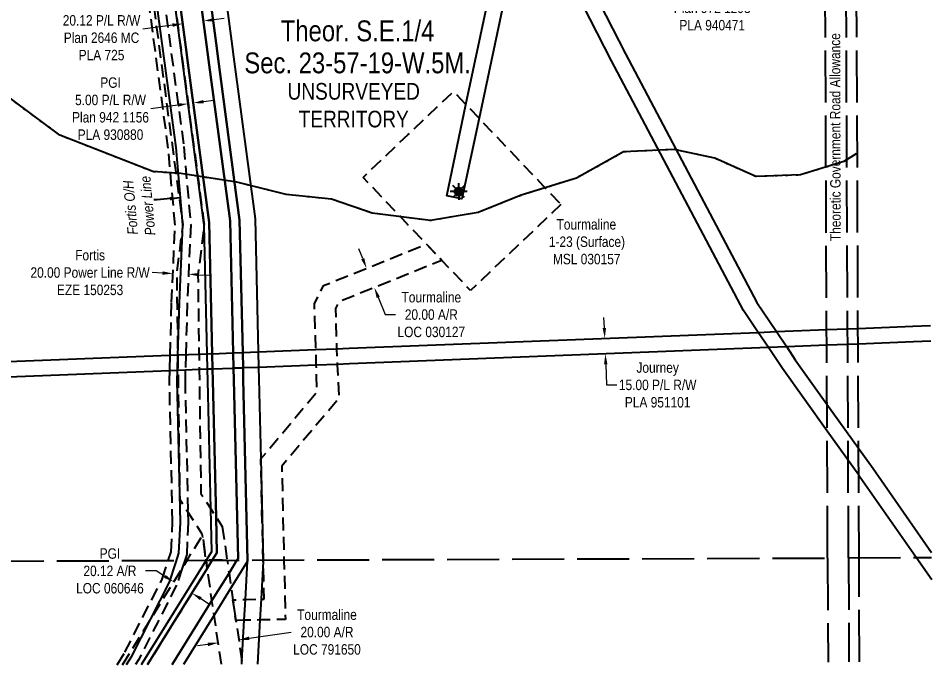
# Model space of a CAD drawing. Extents: x 511972 to 519868, y 5975265 to 5984215.
# Drawn here: x 518801 to 519679, y 5976095 to 5976725 of the extents above; entities that cross this region are included whole.
import ezdxf
from ezdxf.enums import TextEntityAlignment as Align

# ---------------------------------------------------------------- set-up
doc = ezdxf.new("R2010")
doc.units = 0
doc.header["$LTSCALE"] = 5
doc.header["$PDSIZE"] = 0.5
for name, pattern in [('foc-ACCESSROAD', [3.75, 2.5, -1.25]), ('foc-FLOWLINE', [3.75, 2.5, -1.25]), ('foc-UNSURVEYED', [12.5, 10, -2.5]), ('foc-WHEELTRACKS', [2, 0.4, -1.6])]:
    doc.linetypes.add(name, pattern=pattern)
doc.layers.get('Defpoints').update_dxf_attribs({"color": 9})
for name, color, linetype in [('AS-POWER', 104, 'foc-POWER'), ('AS-POWER-T', 104, 'Continuous'), ('C-SYMBOL', 7, 'Continuous'), ('F-AR', 190, 'foc-ACCESSROAD'), ('F-EZE', 190, 'foc-FLOWLINE'), ('F-RW', 190, 'Continuous'), ('F-WS', 190, 'foc-ACCESSROAD'), ('F-WS-S', 8, 'Continuous'), ('L-ROAD-T', 7, 'Continuous'), ('L-UNS-T', 3, 'Continuous'), ('L-USEC', 7, 'foc-UNSURVEYED'), ('oil_and_gas_wells_pt', 7, 'Continuous'), ('T-WATER-P3', 160, 'foc-WHEELTRACKS')]:
    doc.layers.add(name, color=color, linetype=linetype)
for name, color, linetype, lineweight in [('F-AR-T', 190, 'Continuous', 9), ('F-EZE-T', 190, 'Continuous', 9), ('F-RW-T', 190, 'Continuous', 9)]:
    doc.layers.add(name, color=color, linetype=linetype, lineweight=lineweight)
doc.styles.add('175L', font='ARIALN.TTF', dxfattribs={"height": 20})
doc.styles.add('80CG', font='ARIALN.TTF', dxfattribs={"height": 10})
doc.styles.add('80L', font='ARIALN.TTF', dxfattribs={"height": 10})
doc.styles.add('foc-LtypeFont', font='ARIALN.TTF', dxfattribs={"height": 7.35})
doc.linetypes.add('foc-POWER', pattern='A,6,-1,["P",foc-LtypeFont,S=0.2,R=0,X=-0.625,Y=-0.75],-1.24,4', length=12.24)
doc.linetypes.add('foc-TOPO-flowdirection-NOLINE', pattern='A,0,[">",foc-LtypeFont,S=0.3,R=0,X=0,Y=-0.945],-20,[">",foc-LtypeFont,S=0.3,R=0,X=0,Y=-0.945],0', length=20)
doc.dimstyles.new('Compass 5 000', dxfattribs={"dimscale": 5, "dimtxt": 9, "dimasz": 2, "dimexe": 0.2, "dimexo": 0.0625, "dimgap": 0.5, "dimtad": 0, "dimtih": 1, "dimtoh": 1, "dimzin": 0, "dimdsep": 46, "dimtxsty": '80CG', "dimcen": 0.1, "dimse1": 1, "dimse2": 1, "dimclrd": 256, "dimclrt": 256, "dimaunit": 1, "dimadec": 4, "dimazin": 0, "dimtfac": 0.06, "dimtofl": 0, "dimtmove": 0, "dimatfit": 1, "dimfxl": 0.2, "dimtolj": 1, "dimtzin": 0, "dimlwd": -1, "dimarcsym": 0})

# ---------------------------------------------------------------- blocks, each defined once
blk = doc.blocks.new('*D515')
at = {"layer": 'Defpoints', "color": 0, "transparency": 16777216}
for p in [(518977.85, 5976800.53), (518968.79, 5976799.33), (518980.63, 5976779.63)]:
    blk.add_point(p, dxfattribs=at)
at = {"layer": 'F-RW-T', "transparency": 16777216}
for p, q in [((518990.54, 5976780.95), (519010.81, 5976783.65)), ((518961.66, 5976777.11), (518951.75, 5976775.79))]:
    blk.add_line(p, q, dxfattribs=at)
for points in [[(518990.32, 5976782.6), (518990.76, 5976779.3), (518980.63, 5976779.63)], [(518961.44, 5976778.76), (518961.88, 5976775.46), (518971.57, 5976778.43)]]:
    blk.add_solid(points, dxfattribs=at)
at = {"layer": 'F-RW-T', "transparency": 16777216, "insert": (519049.54, 5976783.65), "char_height": 10, "attachment_point": 5, "style": '80CG'}
blk.add_mtext('\\A1;PGI\\P9.14 P/L R/W\\PPlan 772 0424\\PPLA 760493', dxfattribs=at)
blk = doc.blocks.new('*D516')
at = {"layer": 'Defpoints', "color": 0, "transparency": 16777216}
for p in [(518958.75, 5976722.33), (518978.68, 5976724.98), (518959.09, 5976719.76)]:
    blk.add_point(p, dxfattribs=at)
at = {"layer": 'F-RW-T', "transparency": 16777216}
for p, q in [((518988.93, 5976723.73), (518998.85, 5976725.04)), ((518949.18, 5976718.44), (518920.59, 5976714.64))]:
    blk.add_line(p, q, dxfattribs=at)
for points in [[(518988.71, 5976725.38), (518989.15, 5976722.07), (518979.02, 5976722.41)], [(518948.96, 5976720.09), (518949.4, 5976716.79), (518959.09, 5976719.76)]]:
    blk.add_solid(points, dxfattribs=at)
at = {"layer": 'F-RW-T', "transparency": 16777216, "insert": (518881.05, 5976714.64), "char_height": 10, "attachment_point": 5, "style": '80CG'}
blk.add_mtext('\\A1;PGI\\P20.12 P/L R/W^JPlan 2646 MC\\PPLA 725', dxfattribs=at)
blk = doc.blocks.new('*D517')
at = {"layer": 'Defpoints', "color": 0, "transparency": 16777216}
for p in [(518962.84, 5976653.64), (518967.8, 5976654.3), (518964.26, 5976642.98)]:
    blk.add_point(p, dxfattribs=at)
at = {"layer": 'F-RW-T', "transparency": 16777216}
for p, q in [((518979.13, 5976644.95), (518989.04, 5976646.27)), ((518954.35, 5976641.66), (518928.41, 5976638.21))]:
    blk.add_line(p, q, dxfattribs=at)
for points in [[(518954.13, 5976643.31), (518954.57, 5976640.01), (518964.26, 5976642.98)], [(518978.91, 5976646.6), (518979.35, 5976643.3), (518969.21, 5976643.63)]]:
    blk.add_solid(points, dxfattribs=at)
at = {"layer": 'F-RW-T', "transparency": 16777216, "insert": (518889.68, 5976638.21), "char_height": 10, "attachment_point": 5, "style": '80CG'}
blk.add_mtext('\\A1;PGI\\P5.00 P/L R/W^JPlan 942 1156\\PPLA 930880', dxfattribs=at)
blk = doc.blocks.new('*D518')
at = {"layer": 'Defpoints', "color": 0, "transparency": 16777216}
for p in [(518949.93, 5976486.16), (518964.9, 5976485.49), (518949.65, 5976479.88)]:
    blk.add_point(p, dxfattribs=at)
at = {"layer": 'F-EZE-T', "transparency": 16777216}
for p, q in [((518939.66, 5976480.33), (518929.67, 5976480.77)), ((518974.61, 5976478.77), (518984.6, 5976478.33))]:
    blk.add_line(p, q, dxfattribs=at)
for points in [[(518939.73, 5976481.99), (518939.58, 5976478.66), (518949.65, 5976479.88)], [(518974.69, 5976480.44), (518974.54, 5976477.11), (518964.62, 5976479.22)]]:
    blk.add_solid(points, dxfattribs=at)
at = {"layer": 'F-EZE-T', "transparency": 16777216, "insert": (518870.07, 5976480.77), "char_height": 10, "attachment_point": 5, "style": '80CG'}
blk.add_mtext('\\A1;Fortis\\P20.00 Power Line R/W\\PEZE 150253', dxfattribs=at)
blk = doc.blocks.new('*D519')
at = {"layer": 'Defpoints', "color": 0, "transparency": 16777216}
for p in [(519129.68, 5976482.45), (519137.14, 5976463.89), (519143.21, 5976466.33)]:
    blk.add_point(p, dxfattribs=at)
at = {"layer": 'F-AR-T', "transparency": 16777216}
for p, q in [((519132.01, 5976494.17), (519128.28, 5976503.45)), ((519146.94, 5976457.05), (519153.65, 5976440.39)), ((519153.65, 5976440.39), (519163.65, 5976440.39))]:
    blk.add_line(p, q, dxfattribs=at)
for points in [[(519133.56, 5976494.79), (519130.47, 5976493.55), (519135.75, 5976484.89)], [(519148.49, 5976457.68), (519145.4, 5976456.43), (519143.21, 5976466.33)]]:
    blk.add_solid(points, dxfattribs=at)
at = {"layer": 'F-AR-T', "transparency": 16777216, "insert": (519197.95, 5976440.39), "char_height": 10, "attachment_point": 5, "style": '80CG'}
blk.add_mtext('\\A1;Tourmaline\\P20.00 A/R\\PLOC 030127', dxfattribs=at)
blk = doc.blocks.new('*D520')
at = {"layer": 'Defpoints', "color": 0, "transparency": 16777216}
for p in [(518954.84, 5976190.79), (518950.43, 5976183.66), (518972.34, 5976179.97)]:
    blk.add_point(p, dxfattribs=at)
at = {"layer": 'F-AR-T', "transparency": 16777216}
for p, q in [((518933.42, 5976194.18), (518923.42, 5976194.18)), ((518941.93, 5976188.92), (518933.42, 5976194.18)), ((518976.43, 5976167.58), (518984.93, 5976162.32))]:
    blk.add_line(p, q, dxfattribs=at)
for points in [[(518942.8, 5976190.34), (518941.05, 5976187.5), (518950.43, 5976183.66)], [(518977.31, 5976169), (518975.55, 5976166.16), (518967.92, 5976172.84)]]:
    blk.add_solid(points, dxfattribs=at)
at = {"layer": 'F-AR-T', "transparency": 16777216, "insert": (518889.12, 5976194.18), "char_height": 10, "attachment_point": 5, "style": '80CG'}
blk.add_mtext('\\A1;PGI\\P20.12 A/R\\PLOC 060646', dxfattribs=at)
blk = doc.blocks.new('*D524')
at = {"layer": 'Defpoints', "color": 0, "transparency": 16777216}
for p in [(519528.23, 5976782.44), (519523.77, 5976768.11), (519524.25, 5976767.98)]:
    blk.add_point(p, dxfattribs=at)
at = {"layer": 'F-RW-T', "transparency": 16777216}
for p, q in [((519530.4, 5976792.21), (519533.06, 5976801.85)), ((519521.12, 5976758.47), (519516.96, 5976743.36)), ((519516.96, 5976743.36), (519506.96, 5976743.36))]:
    blk.add_line(p, q, dxfattribs=at)
for points in [[(519528.8, 5976792.65), (519532.01, 5976791.77), (519527.75, 5976782.57)], [(519519.51, 5976758.91), (519522.72, 5976758.03), (519523.77, 5976768.11)]]:
    blk.add_solid(points, dxfattribs=at)
at = {"layer": 'F-RW-T', "transparency": 16777216, "insert": (519467.87, 5976743.36), "char_height": 10, "attachment_point": 5, "style": '80CG'}
blk.add_mtext('\\A1;PGI\\P15.00 P/L R/W^JPlan 972 1293\\PPLA 940471', dxfattribs=at)
blk = doc.blocks.new('*D526')
at = {"layer": 'Defpoints', "color": 0, "transparency": 16777216}
for p in [(519339.51, 5976416.68), (519340.09, 5976401.66), (519365.19, 5976402.63)]:
    blk.add_point(p, dxfattribs=at)
at = {"layer": 'F-RW-T', "transparency": 16777216}
for p, q in [((519364.22, 5976427.65), (519363.83, 5976437.64)), ((519365.58, 5976392.64), (519366.35, 5976372.81)), ((519366.35, 5976372.81), (519376.35, 5976372.81))]:
    blk.add_line(p, q, dxfattribs=at)
for points in [[(519365.88, 5976427.71), (519362.55, 5976427.59), (519364.61, 5976417.66)], [(519367.24, 5976392.7), (519363.91, 5976392.57), (519365.19, 5976402.63)]]:
    blk.add_solid(points, dxfattribs=at)
at = {"layer": 'F-RW-T', "transparency": 16777216, "insert": (519415.44, 5976372.81), "char_height": 10, "attachment_point": 5, "style": '80CG'}
blk.add_mtext('\\A1;Journey\\P15.00 P/L R/W\\PPLA 951101', dxfattribs=at)
blk = doc.blocks.new('GAS')
h = blk.add_hatch(color=255)
h.dxf.hatch_style = 1
edge = h.paths.add_edge_path()
edge.add_arc((0, 0), 0.9, 0, 360)
for p, q in [((-0.81, 0), (-1.62, 0)), ((-0.57, 0.57), (-1.14, 1.14)), ((0, 0.81), (0, 1.62)), ((0.57, 0.57), (1.14, 1.14)), ((1.62, 0), (0.81, 0)), ((-0.57, -0.57), (-1.14, -1.14)), ((0, -0.81), (0, -1.62)), ((1.14, -1.14), (0.57, -0.57))]:
    blk.add_line(p, q)
blk.add_circle((0, 0), 0.8)
blk = doc.blocks.new('*D576')
at = {"layer": 'Defpoints', "color": 0, "transparency": 16777216}
for p in [(518992.71, 5976128.22), (519012.5, 5976131.12), (519012.96, 5976128.01)]:
    blk.add_point(p, dxfattribs=at)
at = {"layer": 'F-AR-T', "transparency": 16777216}
for p, q in [((519022.85, 5976129.47), (519063.4, 5976135.42)), ((518983.27, 5976123.66), (518973.38, 5976122.21))]:
    blk.add_line(p, q, dxfattribs=at)
for points in [[(518983.03, 5976125.31), (518983.51, 5976122.01), (518993.16, 5976125.11)], [(519022.61, 5976131.12), (519023.1, 5976127.82), (519012.96, 5976128.01)]]:
    blk.add_solid(points, dxfattribs=at)
at = {"layer": 'F-AR-T', "transparency": 16777216, "insert": (519097.69, 5976135.42), "char_height": 10, "attachment_point": 5, "style": '80CG'}
blk.add_mtext('\\A1;Tourmaline\\P20.00 A/R\\PLOC 791650', dxfattribs=at)

msp = doc.modelspace()

# ---------------------------------------------------------------- linework, layer by layer
at = {"layer": 'AS-POWER', "flags": 128}
msp.add_lwpolyline([(518904.905, 5976104.164), (518910.012, 5976112.372), (518946.223, 5976183.36), (518952.355, 5976201.886), (518955.477, 5976211.327), (518956.804, 5976240.855), (518953.793, 5976377.119), (518954.052, 5976386.278), (518954.108, 5976388.256), (518954.475, 5976401.239), (518955.903, 5976451.771), (518959.222, 5976526.546), (518952.63, 5976601.004), (518910.925, 5976913.115), (518896.493, 5976986.575), (518890.52, 5977009.969), (518889.115, 5977015.476), (518882.021, 5977035.443), (518875.095, 5977054.937), (518871.657, 5977064.615), (518868.219, 5977074.292), (518862.432, 5977090.579), (518861.57, 5977090.02), (518859.852, 5977094.855), (518860.714, 5977095.413), (518860.37, 5977096.382), (518864.681, 5977099.174), (518865.025, 5977098.204), (518873.936, 5977103.979), (518882.235, 5977109.353), (518888.871, 5977113.652), (518900.747, 5977121.344), (518908.143, 5977126.135), (518909.394, 5977126.945), (518918.948, 5977133.133), (518928.235, 5977139.149), (518938.51, 5977145.805), (518949.859, 5977177.835), (518957.273, 5977198.759), (518968.862, 5977231.467), (518986.336, 5977235.854), (519004.108, 5977240.317), (519004.445, 5977240.401), (519023.655, 5977245.225), (519038.488, 5977248.949), (519053.673, 5977254.658), (519054.624, 5977253.93), (519054.97, 5977252.42), (519055.008, 5977252.254), (519065.477, 5977254.656), (519146.363, 5977273.217), (519154.477, 5977275.079), (519161.255, 5977276.634), (519169.391, 5977278.501), (519179.311, 5977280.778), (519189.225, 5977283.053), (519199.615, 5977285.437), (519199.277, 5977286.91), (519325.606, 5977319.869), (519328.279, 5977320.573), (519327.261, 5977324.439), (519572.279, 5977388.935), (519602.404, 5977396.864), (519673.61, 5977415.608)], dxfattribs=at)
at = {"layer": 'F-AR', "flags": 128}
for points in [[(518996.992, 5976236.797), (519001.739, 5976204.448), (518987.487, 5976204.396), (518981.58, 5976204.374), (518978.023, 5976228.277), (518977.827, 5976229.612), (518956.504, 5976262.538), (518954.951, 5976375.737), (518954.8, 5976386.81), (518954.603, 5976401.142), (518954.595, 5976401.744), (518953.528, 5976479.48), (518959.4, 5976526.857), (518899.32, 5976978.636), (518894.76, 5977008.156), (518889.483, 5977042.333), (518886.117, 5977064.124), (518884.446, 5977074.943), (518882.775, 5977085.763), (518875.584, 5977132.322), (518884.744, 5977132.356), (518895.937, 5977132.396), (518901.289, 5977097.736), (518902.961, 5977086.916), (518904.632, 5977076.098), (518907.997, 5977054.307), (518915.112, 5977008.23), (518919.241, 5976981.499), (518957.136, 5976696.55), (518959.114, 5976681.677), (518979.494, 5976528.427), (518979.583, 5976526.941), (518979.555, 5976525.851), (518973.669, 5976478.374), (518974.71, 5976402.52), (518974.718, 5976401.943), (518974.915, 5976387.594), (518975.067, 5976376.512), (518976.549, 5976268.578), (518985.975, 5976253.926), (518991.162, 5976245.859), (518996.992, 5976236.797)], [(519018.183, 5976146.742), (519010.238, 5976146.556), (519007.31, 5976166.496), (519019.32, 5976166.772), (519034.355, 5976167.119), (519037.27, 5976167.186), (519036.412, 5976203.354), (519036.383, 5976204.576), (519034.09, 5976301.747), (519088.199, 5976366.261), (519087.767, 5976380.838), (519087.441, 5976391.835), (519086.995, 5976406.891), (519085.695, 5976450.752), (519094.296, 5976468.216), (519193.315, 5976508.049), (519205.97, 5976494.737), (519208.143, 5976492.452), (519205.602, 5976491.429), (519108.861, 5976452.513), (519105.838, 5976446.374), (519106.985, 5976407.67), (519107.432, 5976392.621), (519108.024, 5976381.634), (519109.182, 5976360.176), (519054.255, 5976294.68), (519056.381, 5976204.649), (519057.726, 5976147.674), (519033.218, 5976147.097), (519018.183, 5976146.742)]]:
    msp.add_lwpolyline(points, close=True, dxfattribs=at)
for points in [[(518901.253, 5976104.15), (518963.201, 5976204.307), (518978.023, 5976228.277), (518981.58, 5976204.374), (518982.669, 5976196.627), (518925.347, 5976104.239)], [(518996.188, 5976104.502), (518989.251, 5976151.77), (518987.195, 5976165.787), (518982.669, 5976196.627), (518981.58, 5976204.374), (518987.487, 5976204.396), (519001.739, 5976204.449), (519003.546, 5976192.142), (519005.603, 5976178.125), (519007.31, 5976166.496), (519010.238, 5976146.556), (519015.959, 5976107.578), (519016.399, 5976104.577)]]:
    msp.add_lwpolyline(points, dxfattribs=at)
at = {"layer": 'F-EZE'}
for points in [[(518918.324, 5976914.335), (518960.082, 5976601.831), (518966.732, 5976526.711), (518963.394, 5976451.499), (518961.996, 5976402.03), (518961.574, 5976387.074), (518961.292, 5976377.096), (518964.081, 5976250.837), (518964.304, 5976240.77), (518962.919, 5976209.954), (518961.05, 5976204.299), (518958.575, 5976196.828), (518953.159, 5976180.463), (518916.545, 5976108.683), (518913.753, 5976104.196)], [(518896.057, 5976104.131), (518903.48, 5976116.062), (518939.286, 5976186.258), (518945.24, 5976204.241), (518948.036, 5976212.697), (518949.305, 5976240.94), (518946.296, 5976377.142), (518946.56, 5976386.49), (518946.615, 5976388.467), (518946.982, 5976401.451), (518948.412, 5976452.043), (518951.712, 5976526.381), (518945.178, 5976600.176), (518903.526, 5976911.895)]]:
    msp.add_lwpolyline(points, dxfattribs=at)
at = {"layer": 'F-RW', "flags": 128}
for points in [[(519673.708, 5977392.292), (519604.004, 5977373.605), (519573.88, 5977365.56), (519190.086, 5977263.066), (519180.209, 5977260.429), (519170.272, 5977257.763), (519170.5, 5977247.504), (519173.754, 5977103.341), (519221.776, 5977009.351), (519299.085, 5976858.045), (519306.533, 5976843.467), (519315.78, 5976825.367), (519384.449, 5976690.941), (519510.869, 5976452.175), (519529.639, 5976424.096), (519539.452, 5976409.416), (519547.673, 5976397.119), (519578.149, 5976354.506), (519608.486, 5976312.09), (519622.378, 5976292.664), (519678.692, 5976211.933)], [(518919.442, 5976104.217), (518981.58, 5976204.374), (518986.941, 5976212.99), (518985.975, 5976253.926), (518983.072, 5976376.821), (518982.811, 5976387.902), (518982.459, 5976402.819), (518979.555, 5976525.851), (518979.583, 5976526.941), (518979.494, 5976528.427), (518959.114, 5976681.677), (518957.136, 5976696.55), (518919.241, 5976981.499)], [(518927.619, 5976956.417), (518962.089, 5976697.21), (518964.067, 5976682.336), (518984.482, 5976528.817), (518987.456, 5976402.825), (518987.806, 5976388.011), (518988.065, 5976377.014), (518991.162, 5976245.859), (518991.971, 5976211.62), (518987.487, 5976204.396), (518982.669, 5976196.627), (518925.347, 5976104.239)], [(518925.347, 5976104.239), (518982.669, 5976196.627), (518987.487, 5976204.396), (518991.971, 5976211.62), (518991.162, 5976245.859), (518988.065, 5976377.014), (518987.806, 5976388.011), (518987.456, 5976402.825), (518984.482, 5976528.817), (518964.067, 5976682.336), (518962.089, 5976697.21), (518927.619, 5976956.417)], [(518948.108, 5976954.89), (518982.019, 5976699.862), (518983.997, 5976684.984), (519004.555, 5976530.387), (519007.549, 5976403.613), (519007.898, 5976388.804), (519008.159, 5976377.787), (519012.211, 5976206.107), (519011.205, 5976204.483), (519003.546, 5976192.142), (518987.195, 5976165.787), (518949.062, 5976104.327)], [(518949.062, 5976104.327), (518987.195, 5976165.787), (519003.546, 5976192.142), (519011.205, 5976204.483), (519012.211, 5976206.107), (519008.159, 5976377.787), (519007.898, 5976388.804), (519007.549, 5976403.613), (519004.555, 5976530.387), (518983.997, 5976684.984), (518982.019, 5976699.862), (518948.108, 5976954.89)], [(518957.421, 5976954.196), (518991.078, 5976701.067), (518993.056, 5976686.188), (519013.681, 5976531.092), (519016.682, 5976403.957), (519017.032, 5976389.134), (519017.292, 5976378.134), (519021.39, 5976204.521), (519021.412, 5976203.603), (519005.603, 5976178.125), (518989.251, 5976151.77), (518959.841, 5976104.367)], [(519015.788, 5976104.575), (519015.959, 5976107.578), (519018.183, 5976146.742), (519019.32, 5976166.772), (519021.412, 5976203.603), (519021.39, 5976204.521), (519017.292, 5976378.134), (519017.032, 5976389.134), (519016.682, 5976403.957), (519013.681, 5976531.092), (518993.056, 5976686.188), (518991.078, 5976701.067), (518957.421, 5976954.196)], [(519678.803, 5976185.569), (519663.845, 5976207.014), (519610.133, 5976284.016), (519608.595, 5976286.165), (519578.258, 5976328.582), (519535.341, 5976388.59), (519521.887, 5976408.717), (519512.104, 5976423.371), (519497.982, 5976444.482), (519371.151, 5976684.024), (519296.193, 5976830.767)], [(518992.096, 5976807.155), (519005.939, 5976703.045), (519007.917, 5976688.171), (519028.648, 5976532.262), (519031.658, 5976404.734), (519032.014, 5976389.654), (519032.274, 5976378.658), (519034.09, 5976301.747), (519036.383, 5976204.575), (519036.412, 5976203.354), (519034.355, 5976167.119), (519033.218, 5976147.097), (519030.808, 5976104.63)], [(519266.832, 5976738.004), (519243.779, 5976629.039), (519243.779, 5976629.039), (519227.367, 5976551.465), (519212.7, 5976554.568), (519231.246, 5976642.224), (519252.173, 5976741.131)], [(518191.532, 5976372.322), (518774.88, 5976394.817), (518954.595, 5976401.744), (518974.71, 5976402.52), (518982.459, 5976402.819), (518985.981, 5976402.955), (518987.456, 5976402.825), (519007.549, 5976403.613), (519016.682, 5976403.957), (519031.658, 5976404.734), (519086.995, 5976406.891), (519106.985, 5976407.67), (519118.978, 5976408.138), (519512.104, 5976423.371), (519529.639, 5976424.096), (519577.846, 5976426.017), (519607.999, 5976427.192), (519660.721, 5976429.246), (519677.772, 5976429.834)], [(519677.835, 5976414.837), (519661.238, 5976414.265), (519608.063, 5976412.148), (519577.91, 5976410.948), (519539.452, 5976409.416), (519521.887, 5976408.717), (519119.425, 5976393.086), (519107.432, 5976392.621), (519087.441, 5976391.835), (519032.014, 5976389.654), (519030.881, 5976389.613), (519017.032, 5976389.134), (519015.889, 5976389.093), (519007.898, 5976388.804), (519006.756, 5976388.742), (518987.806, 5976388.011), (518986.668, 5976387.967), (518982.811, 5976387.902), (518974.915, 5976387.594), (518954.8, 5976386.81), (518774.941, 5976379.808), (518408.68, 5976365.696), (518206.127, 5976357.891)]]:
    msp.add_lwpolyline(points, dxfattribs=at)
at = {"layer": 'F-WS', "flags": 128}
msp.add_lwpolyline([(519322.547, 5976546.171), (519235.62, 5976463.544), (519217.038, 5976483.094), (519208.143, 5976492.452), (519205.97, 5976494.737), (519193.315, 5976508.049), (519132.335, 5976572.203), (519175.8, 5976613.517), (519219.264, 5976654.831), (519231.246, 5976642.224), (519243.779, 5976629.039), (519322.547, 5976546.171)], close=True, dxfattribs=at)
at = {"layer": 'L-USEC'}
for p, q in [((519598.878, 5976206.688), (519595.483, 5977010.754)), ((519608.93, 5976206.75), (519605.534, 5977010.82)), ((519578.773, 5976206.603), (519575.378, 5977010.669)), ((518775.654, 5976203.624), (519578.773, 5976206.603)), ((519578.773, 5976206.603), (519579.195, 5976106.664)), ((519598.878, 5976206.701), (519678.712, 5976207.09)), ((519598.878, 5976206.701), (519599.3, 5976106.739)), ((519609.353, 5976106.776), (519608.93, 5976206.75))]:
    msp.add_line(p, q, dxfattribs=at)
at = {"layer": 'oil_and_gas_wells_pt'}
msp.add_point((519224.232, 5976558.61), dxfattribs=at)
at = {"layer": 'T-WATER-P3', "flags": 128}
msp.add_lwpolyline([(519606.249, 5976594.918), (519594.393, 5976587.338), (519552.782, 5976574.526), (519509.75, 5976572.937), (519470.245, 5976590.627), (519431.372, 5976599.024), (519382.653, 5976596.727), (519337.529, 5976571.542), (519284.434, 5976555.056), (519242.895, 5976538.495), (519197.134, 5976530.702), (519141.177, 5976537.87), (519101.908, 5976551.207), (519058.456, 5976555.765), (519010.961, 5976567.595), (518957.236, 5976575.853), (518930.491, 5976577.736), (518840.832, 5976612.753), (518738.984, 5976688.195), (518684.359, 5976704.086), (518653.635, 5976679.031), (518648.295, 5976645.021), (518637.08, 5976604.588), (518631.328, 5976522.254), (518625.224, 5976504.428), (518601.506, 5976497.219), (518556.019, 5976521.3)], dxfattribs=at)
at = {"layer": 'T-WATER-P3', "linetype": 'foc-TOPO-flowdirection-NOLINE', "flags": 128}
msp.add_lwpolyline([(519606.249, 5976594.918), (519594.393, 5976587.338), (519552.782, 5976574.526), (519509.75, 5976572.937), (519470.245, 5976590.627), (519431.372, 5976599.024), (519382.653, 5976596.727), (519337.529, 5976571.542), (519284.434, 5976555.056), (519242.895, 5976538.495), (519197.134, 5976530.702), (519141.177, 5976537.87), (519101.908, 5976551.207), (519058.456, 5976555.765), (519010.961, 5976567.595), (518957.236, 5976575.853), (518930.491, 5976577.736), (518840.832, 5976612.753), (518738.984, 5976688.195), (518684.359, 5976704.086), (518653.635, 5976679.031), (518648.295, 5976645.021), (518637.08, 5976604.588), (518631.328, 5976522.254), (518625.224, 5976504.428), (518601.506, 5976497.219), (518556.019, 5976521.3)], dxfattribs=at)

# ---------------------------------------------------------------- block references
at = {"layer": 'F-WS-S', "color": 3, "xscale": 4.999999999999988, "yscale": 4.999999999999988, "zscale": 4.999999999999988}
msp.add_blockref('GAS', (519224.232, 5976558.61), dxfattribs=at)

# ---------------------------------------------------------------- texts
at = {"layer": 'AS-POWER-T', "insert": (518906.42, 5976514.209), "char_height": 9.99404, "attachment_point": 1, "rotation": 95.059394, "style": '80L'}
msp.add_mtext_dynamic_manual_height_columns('\\pi2.5689;{\\fArial Narrow|b0|i1|c0|p34;Fortis O/H \\P\\pi0.34309;Power Line}', width=57.1191, gutter_width=50, heights=[0], dxfattribs=at)
at = {"layer": 'C-SYMBOL', "color": 3, "style": '175L'}
for s, p in [('Theor. S.E.1/4', (519127.121, 5976696.97)), ('Sec. 23-57-19-W.5M.', (519127.121, 5976666.208))]:
    msp.add_text(s, height=20, dxfattribs=at).set_placement(p, align=Align.BOTTOM_CENTER)
at = {"layer": 'F-AR-T', "insert": (519304.949, 5976532.092), "char_height": 9.99404, "attachment_point": 1, "style": '80L'}
msp.add_mtext_dynamic_manual_height_columns('\\pi13.35;Tourmaline\\P\\pi5.9638;1-23 (Surface)\\P\\pi9.8258;MSL 030157', width=83.18119, gutter_width=50, heights=[0], dxfattribs=at)
at = {"layer": 'L-ROAD-T', "style": '80L'}
msp.add_text('Theoretic Government Road Allowance', height=9.99404, rotation=90.166281, dxfattribs=at).set_placement((519586.091, 5976610.871), align=Align.MIDDLE_CENTER)
at = {"layer": 'L-UNS-T', "color": 3, "insert": (519123.376, 5976641.442), "char_height": 15.99046, "attachment_point": 5, "style": '80L'}
msp.add_mtext_dynamic_manual_height_columns('UNSURVEYED TERRITORY', width=126.41375, gutter_width=47.5, heights=[0], dxfattribs=at)

# ---------------------------------------------------------------- dimensions: what is measured, and where the dimension line sits
at = {"layer": 'F-AR-T', "color": 0}
dim = msp.add_linear_dim(base=(519143.212, 5976466.331), p1=(519129.677, 5976482.449), p2=(519137.142, 5976463.89), angle=291.913547, text='Tourmaline\\P20.00 A/R\\PLOC 030127', dimstyle='Compass 5 000', dxfattribs=at)
dim.commit()
dim.dimension.update_dxf_attribs({"geometry": '*D519', "text_midpoint": (519197.949, 5976440.387), "dimtype": 161})
dim = msp.add_aligned_dim(p1=(518972.337, 5976179.974), p2=(518954.843, 5976190.794), distance=8.388, text='PGI\\P20.12 A/R\\PLOC 060646', dimstyle='Compass 5 000', dxfattribs=at)
dim.commit()
dim.dimension.update_dxf_attribs({"geometry": '*D520', "text_midpoint": (518889.121, 5976194.181)})
at = {"layer": 'F-AR-T'}
dim = msp.add_linear_dim(base=(519012.959, 5976128.015), p1=(518992.708, 5976128.218), p2=(519012.503, 5976131.123), angle=8.34985, text='Tourmaline\\P20.00 A/R\\PLOC 791650', dimstyle='Compass 5 000', dxfattribs=at)
dim.commit()
dim.dimension.update_dxf_attribs({"geometry": '*D576', "text_midpoint": (519097.693, 5976135.418), "dimtype": 161})
at = {"layer": 'F-EZE-T'}
dim = msp.add_aligned_dim(p1=(518964.903, 5976485.492), p2=(518949.926, 5976486.157), distance=6.281, text='Fortis\\P20.00 Power Line R/W\\PEZE 150253', dimstyle='Compass 5 000', dxfattribs=at)
dim.commit()
dim.dimension.update_dxf_attribs({"geometry": '*D518', "text_midpoint": (518870.073, 5976480.769)})
at = {"layer": 'F-RW-T'}
for base, p1, p2, angle, text, picture, middle in [((518980.632, 5976779.633), (518968.794, 5976799.327), (518977.853, 5976800.532), 7.573988, 'PGI\\P9.14 P/L R/W\\PPlan 772 0424\\PPLA 760493', '*D515', (519049.538, 5976783.646)), ((519523.77, 5976768.111), (519528.232, 5976782.436), (519524.252, 5976767.978), 254.608649, 'PGI\\P15.00 P/L R/W^JPlan 972 1293\\PPLA 940471', '*D524', (519467.872, 5976743.365)), ((518959.091, 5976719.756), (518978.68, 5976724.98), (518958.749, 5976722.33), 187.575032, 'PGI\\P20.12 P/L R/W^JPlan 2646 MC\\PPLA 725', '*D516', (518881.047, 5976714.636)), ((518964.26, 5976642.976), (518967.796, 5976654.298), (518962.842, 5976653.639), 187.575127, 'PGI\\P5.00 P/L R/W^JPlan 942 1156\\PPLA 930880', '*D517', (518889.677, 5976638.208)), ((519365.191, 5976402.632), (519339.511, 5976416.683), (519340.094, 5976401.657), 272.224163, 'Journey\\P15.00 P/L R/W\\PPLA 951101', '*D526', (519415.435, 5976372.806))]:
    dim = msp.add_linear_dim(base=base, p1=p1, p2=p2, angle=angle, text=text, dimstyle='Compass 5 000', dxfattribs=at)
    dim.commit()
    dim.dimension.update_dxf_attribs({"geometry": picture, "text_midpoint": middle, "dimtype": 161})

# ---------------------------------------------------------------- leaders
at = {"layer": 'AS-POWER-T', "path_type": 1}
msp.add_leader([(518956.734, 5976552.555), (518931.27, 5976550.505)], dimstyle='Compass 5 000', override={"dimgap": 0.5, "dimtad": 0}, dxfattribs=at)

doc.saveas('drawing.dxf')
